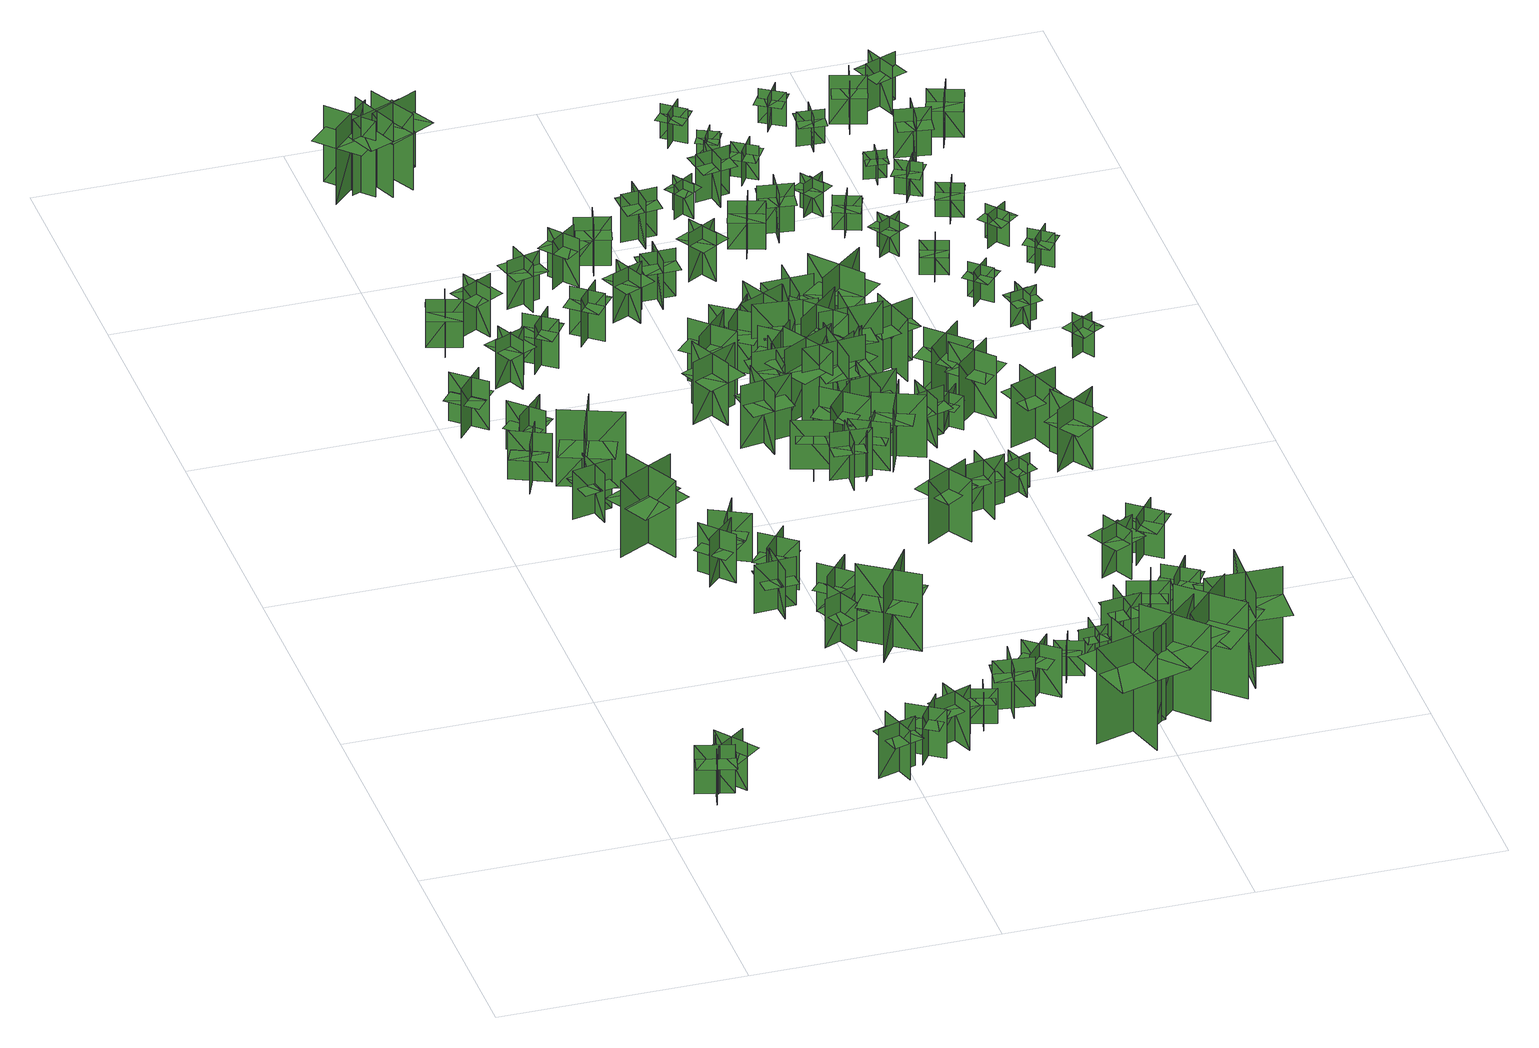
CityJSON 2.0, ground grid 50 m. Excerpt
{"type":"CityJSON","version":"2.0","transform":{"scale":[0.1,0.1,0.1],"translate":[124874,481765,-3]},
"CityObjects":{
"tree1":{"type":"SolitaryVegetationObject","geometry":[{"type":"MultiSurface","lod":"1","boundaries":[[[0,1,2]],[[0,2,3]],[[4,5,6]],[[4,6,7]],[[8,9,10]],[[8,10,11]],[[8,11,12]],[[8,12,13]]]}]},
"tree2":{"type":"SolitaryVegetationObject","geometry":[{"type":"MultiSurface","lod":"1","boundaries":[[[14,15,16]],[[14,16,17]],[[18,19,20]],[[18,20,21]],[[22,23,24]],[[22,24,25]],[[22,25,26]],[[22,26,27]]]}]},
"tree3":{"type":"SolitaryVegetationObject","geometry":[{"type":"MultiSurface","lod":"1","boundaries":[[[28,29,30]],[[28,30,31]],[[32,33,34]],[[32,34,35]],[[36,37,38]],[[36,38,39]],[[36,40,41]],[[36,41,37]]]}]},
"tree4":{"type":"SolitaryVegetationObject","geometry":[{"type":"MultiSurface","lod":"1","boundaries":[[[42,43,44]],[[42,44,45]],[[46,47,48]],[[46,48,49]],[[50,51,52]],[[50,52,53]],[[50,54,55]],[[50,55,51]]]}]},
"tree5":{"type":"SolitaryVegetationObject","geometry":[{"type":"MultiSurface","lod":"1","boundaries":[[[56,57,58]],[[56,58,59]],[[60,61,62]],[[60,62,63]],[[64,65,66]],[[64,66,67]],[[64,68,69]],[[64,69,65]]]}]},
"tree6":{"type":"SolitaryVegetationObject","geometry":[{"type":"MultiSurface","lod":"1","boundaries":[[[70,71,72]],[[70,72,73]],[[74,75,76]],[[74,76,77]],[[78,79,80]],[[78,80,81]],[[78,82,83]],[[78,83,79]]]}]},
"tree7":{"type":"SolitaryVegetationObject","geometry":[{"type":"MultiSurface","lod":"1","boundaries":[[[84,85,86]],[[84,86,87]],[[88,89,90]],[[88,90,91]],[[92,93,94]],[[92,94,95]],[[92,96,97]],[[92,97,93]]]}]},
"tree8":{"type":"SolitaryVegetationObject","geometry":[{"type":"MultiSurface","lod":"1","boundaries":[[[98,99,100]],[[98,100,101]],[[102,103,104]],[[102,104,105]],[[106,107,108]],[[106,108,109]],[[106,110,111]],[[106,111,107]]]}]},
"tree9":{"type":"SolitaryVegetationObject","geometry":[{"type":"MultiSurface","lod":"1","boundaries":[[[112,113,114]],[[112,114,115]],[[116,117,118]],[[116,118,119]],[[120,121,122]],[[120,122,123]],[[120,124,125]],[[120,125,121]]]}]},
"tree10":{"type":"SolitaryVegetationObject","geometry":[{"type":"MultiSurface","lod":"1","boundaries":[[[126,127,128]],[[126,128,129]],[[130,131,132]],[[130,132,133]],[[134,135,136]],[[134,136,137]],[[134,138,139]],[[134,139,135]]]}]},
"tree11":{"type":"SolitaryVegetationObject","geometry":[{"type":"MultiSurface","lod":"1","boundaries":[[[140,141,142]],[[140,142,143]],[[144,145,146]],[[144,146,147]],[[148,149,150]],[[148,150,151]],[[148,152,153]],[[148,153,149]]]}]},
"tree12":{"type":"SolitaryVegetationObject","geometry":[{"type":"MultiSurface","lod":"1","boundaries":[[[154,155,156]],[[154,156,157]],[[158,159,160]],[[158,160,161]],[[162,163,164]],[[162,164,165]],[[162,166,167]],[[162,167,163]]]}]},
"tree13":{"type":"SolitaryVegetationObject","geometry":[{"type":"MultiSurface","lod":"1","boundaries":[[[168,169,170]],[[168,170,171]],[[172,173,174]],[[172,174,175]],[[176,177,178]],[[176,178,179]],[[176,179,180]],[[176,180,181]]]}]},
"tree14":{"type":"SolitaryVegetationObject","geometry":[{"type":"MultiSurface","lod":"1","boundaries":[[[182,183,184]],[[182,184,185]],[[186,187,188]],[[186,188,189]],[[190,191,192]],[[190,192,193]],[[190,194,195]],[[190,195,191]]]}]},
"tree15":{"type":"SolitaryVegetationObject","geometry":[{"type":"MultiSurface","lod":"1","boundaries":[[[196,197,198]],[[196,198,199]],[[200,201,202]],[[200,202,203]],[[204,205,206]],[[204,206,207]],[[204,208,209]],[[204,209,205]]]}]},
"tree16":{"type":"SolitaryVegetationObject","geometry":[{"type":"MultiSurface","lod":"1","boundaries":[[[210,211,212]],[[210,212,213]],[[214,215,216]],[[214,216,217]],[[218,219,220]],[[218,220,221]],[[218,222,223]],[[218,223,219]]]}]},
"tree17":{"type":"SolitaryVegetationObject","geometry":[{"type":"MultiSurface","lod":"1","boundaries":[[[224,225,226]],[[224,226,227]],[[228,229,230]],[[228,230,231]],[[232,233,234]],[[232,234,235]],[[232,235,236]],[[232,236,237]]]}]},
"tree18":{"type":"SolitaryVegetationObject","geometry":[{"type":"MultiSurface","lod":"1","boundaries":[[[238,239,240]],[[238,240,241]],[[242,243,244]],[[242,244,245]],[[246,247,248]],[[246,248,249]],[[246,250,251]],[[246,251,247]]]}]},
"tree19":{"type":"SolitaryVegetationObject","geometry":[{"type":"MultiSurface","lod":"1","boundaries":[[[252,253,254]],[[252,254,255]],[[256,257,258]],[[256,258,259]],[[260,261,262]],[[260,262,263]],[[260,264,265]],[[260,265,261]]]}]},
"tree20":{"type":"SolitaryVegetationObject","geometry":[{"type":"MultiSurface","lod":"1","boundaries":[[[266,267,268]],[[266,268,269]],[[270,271,272]],[[270,272,273]],[[274,275,276]],[[274,276,277]],[[274,277,278]],[[274,278,279]]]}]},
"tree21":{"type":"SolitaryVegetationObject","geometry":[{"type":"MultiSurface","lod":"1","boundaries":[[[280,281,282]],[[280,282,283]],[[284,285,286]],[[284,286,287]],[[288,289,290]],[[288,290,291]],[[288,292,293]],[[288,293,289]]]}]},
"tree22":{"type":"SolitaryVegetationObject","geometry":[{"type":"MultiSurface","lod":"1","boundaries":[[[294,295,296]],[[294,296,297]],[[298,299,300]],[[298,300,301]],[[302,303,304]],[[302,304,305]],[[302,306,307]],[[302,307,303]]]}]},
"tree23":{"type":"SolitaryVegetationObject","geometry":[{"type":"MultiSurface","lod":"1","boundaries":[[[308,309,310]],[[308,310,311]],[[312,313,314]],[[312,314,315]],[[316,317,318]],[[316,318,319]],[[316,319,320]],[[316,320,321]]]}]},
"tree24":{"type":"SolitaryVegetationObject","geometry":[{"type":"MultiSurface","lod":"1","boundaries":[[[322,323,324]],[[322,324,325]],[[326,327,328]],[[326,328,329]],[[330,331,332]],[[330,332,333]],[[330,334,335]],[[330,335,331]]]}]},
"tree25":{"type":"SolitaryVegetationObject","geometry":[{"type":"MultiSurface","lod":"1","boundaries":[[[336,337,338]],[[336,338,339]],[[340,341,342]],[[340,342,343]],[[344,345,346]],[[344,346,347]],[[344,347,348]],[[344,348,349]]]}]},
"tree26":{"type":"SolitaryVegetationObject","geometry":[{"type":"MultiSurface","lod":"1","boundaries":[[[350,351,352]],[[350,352,353]],[[354,355,356]],[[354,356,357]],[[358,359,360]],[[358,360,361]],[[358,362,363]],[[358,363,359]]]}]},
"tree27":{"type":"SolitaryVegetationObject","geometry":[{"type":"MultiSurface","lod":"1","boundaries":[[[364,365,366]],[[364,366,367]],[[368,369,370]],[[368,370,371]],[[372,373,374]],[[372,374,375]],[[372,375,376]],[[372,376,377]]]}]},
"tree28":{"type":"SolitaryVegetationObject","geometry":[{"type":"MultiSurface","lod":"1","boundaries":[[[378,379,380]],[[378,380,381]],[[382,383,384]],[[382,384,385]],[[386,387,388]],[[386,388,389]],[[386,389,390]],[[386,390,391]]]}]},
"tree29":{"type":"SolitaryVegetationObject","geometry":[{"type":"MultiSurface","lod":"1","boundaries":[[[392,393,394]],[[392,394,395]],[[396,397,398]],[[396,398,399]],[[400,401,402]],[[400,402,403]],[[400,403,404]],[[400,404,405]]]}]},
"tree30":{"type":"SolitaryVegetationObject","geometry":[{"type":"MultiSurface","lod":"1","boundaries":[[[406,407,408]],[[406,408,409]],[[410,411,412]],[[410,412,413]],[[414,415,416]],[[414,416,417]],[[414,417,418]],[[414,418,419]]]}]},
"tree31":{"type":"SolitaryVegetationObject","geometry":[{"type":"MultiSurface","lod":"1","boundaries":[[[420,421,422]],[[420,422,423]],[[424,425,426]],[[424,426,427]],[[428,429,430]],[[428,430,431]],[[428,432,433]],[[428,433,429]]]}]},
"tree32":{"type":"SolitaryVegetationObject","geometry":[{"type":"MultiSurface","lod":"1","boundaries":[[[434,435,436]],[[434,436,437]],[[438,439,440]],[[438,440,441]],[[442,443,444]],[[442,444,445]],[[442,445,446]],[[442,446,447]]]}]},
"tree33":{"type":"SolitaryVegetationObject","geometry":[{"type":"MultiSurface","lod":"1","boundaries":[[[448,449,450]],[[448,450,451]],[[452,453,454]],[[452,454,455]],[[456,457,458]],[[456,458,459]],[[456,459,460]],[[456,460,461]]]}]},
"tree34":{"type":"SolitaryVegetationObject","geometry":[{"type":"MultiSurface","lod":"1","boundaries":[[[462,463,464]],[[462,464,465]],[[466,467,468]],[[466,468,469]],[[470,471,472]],[[470,472,473]],[[470,473,474]],[[470,474,475]]]}]},
"tree35":{"type":"SolitaryVegetationObject","geometry":[{"type":"MultiSurface","lod":"1","boundaries":[[[476,477,478]],[[476,478,479]],[[480,481,482]],[[480,482,483]],[[484,485,486]],[[484,486,487]],[[484,487,488]],[[484,488,489]]]}]},
"tree36":{"type":"SolitaryVegetationObject","geometry":[{"type":"MultiSurface","lod":"1","boundaries":[[[490,491,492]],[[490,492,493]],[[494,495,496]],[[494,496,497]],[[498,499,500]],[[498,500,501]],[[498,502,503]],[[498,503,499]]]}]},
"tree37":{"type":"SolitaryVegetationObject","geometry":[{"type":"MultiSurface","lod":"1","boundaries":[[[504,505,506]],[[504,506,507]],[[508,509,510]],[[508,510,511]],[[512,513,514]],[[512,514,515]],[[512,515,516]],[[512,516,517]]]}]},
"tree38":{"type":"SolitaryVegetationObject","geometry":[{"type":"MultiSurface","lod":"1","boundaries":[[[518,519,520]],[[518,520,521]],[[522,523,524]],[[522,524,525]],[[526,527,528]],[[526,528,529]],[[526,529,530]],[[526,530,531]]]}]},
"tree39":{"type":"SolitaryVegetationObject","geometry":[{"type":"MultiSurface","lod":"1","boundaries":[[[532,533,534]],[[532,534,535]],[[536,537,538]],[[536,538,539]],[[540,541,542]],[[540,542,543]],[[540,543,544]],[[540,544,545]]]}]},
"tree40":{"type":"SolitaryVegetationObject","geometry":[{"type":"MultiSurface","lod":"1","boundaries":[[[546,547,548]],[[546,548,549]],[[550,551,552]],[[550,552,553]],[[554,555,556]],[[554,556,557]],[[554,557,558]],[[554,558,559]]]}]},
"tree41":{"type":"SolitaryVegetationObject","geometry":[{"type":"MultiSurface","lod":"1","boundaries":[[[560,561,562]],[[560,562,563]],[[564,565,566]],[[564,566,567]],[[568,569,570]],[[568,570,571]],[[568,571,572]],[[568,572,573]]]}]},
"tree42":{"type":"SolitaryVegetationObject","geometry":[{"type":"MultiSurface","lod":"1","boundaries":[[[574,575,576]],[[574,576,577]],[[578,579,580]],[[578,580,581]],[[582,583,584]],[[582,584,585]],[[582,585,586]],[[582,586,587]]]}]},
"tree43":{"type":"SolitaryVegetationObject","geometry":[{"type":"MultiSurface","lod":"1","boundaries":[[[588,589,590]],[[588,590,591]],[[592,593,594]],[[592,594,595]],[[596,597,598]],[[596,598,599]],[[596,600,601]],[[596,601,597]]]}]},
"tree44":{"type":"SolitaryVegetationObject","geometry":[{"type":"MultiSurface","lod":"1","boundaries":[[[602,603,604]],[[602,604,605]],[[606,607,608]],[[606,608,609]],[[610,611,612]],[[610,612,613]],[[610,613,614]],[[610,614,615]]]}]},
"tree45":{"type":"SolitaryVegetationObject","geometry":[{"type":"MultiSurface","lod":"1","boundaries":[[[616,617,618]],[[616,618,619]],[[620,621,622]],[[620,622,623]],[[624,625,626]],[[624,626,627]],[[624,627,628]],[[624,628,629]]]}]},
"tree46":{"type":"SolitaryVegetationObject","geometry":[{"type":"MultiSurface","lod":"1","boundaries":[[[630,631,632]],[[630,632,633]],[[634,635,636]],[[634,636,637]],[[638,639,640]],[[638,640,641]],[[638,641,642]],[[638,642,643]]]}]},
"tree47":{"type":"SolitaryVegetationObject","geometry":[{"type":"MultiSurface","lod":"1","boundaries":[[[644,645,646]],[[644,646,647]],[[648,649,650]],[[648,650,651]],[[652,653,654]],[[652,654,655]],[[652,655,656]],[[652,656,657]]]}]},
"tree48":{"type":"SolitaryVegetationObject","geometry":[{"type":"MultiSurface","lod":"1","boundaries":[[[658,659,660]],[[658,660,661]],[[662,663,664]],[[662,664,665]],[[666,667,668]],[[666,668,669]],[[666,669,670]],[[666,670,671]]]}]},
"tree49":{"type":"SolitaryVegetationObject","geometry":[{"type":"MultiSurface","lod":"1","boundaries":[[[672,673,674]],[[672,674,675]],[[676,677,678]],[[676,678,679]],[[680,681,682]],[[680,682,683]],[[680,683,684]],[[680,684,685]]]}]},
"tree50":{"type":"SolitaryVegetationObject","geometry":[{"type":"MultiSurface","lod":"1","boundaries":[[[686,687,688]],[[686,688,689]],[[690,691,692]],[[690,692,693]],[[694,695,696]],[[694,696,697]],[[694,697,698]],[[694,698,699]]]}]},
"tree51":{"type":"SolitaryVegetationObject","geometry":[{"type":"MultiSurface","lod":"1","boundaries":[[[700,701,702]],[[700,702,703]],[[704,705,706]],[[704,706,707]],[[708,709,710]],[[708,710,711]],[[708,711,712]],[[708,712,713]]]}]},
"tree52":{"type":"SolitaryVegetationObject","geometry":[{"type":"MultiSurface","lod":"1","boundaries":[[[714,715,716]],[[714,716,717]],[[718,719,720]],[[718,720,721]],[[722,723,724]],[[722,724,725]],[[722,725,726]],[[722,726,727]]]}]},
"tree53":{"type":"SolitaryVegetationObject","geometry":[{"type":"MultiSurface","lod":"1","boundaries":[[[728,729,730]],[[728,730,731]],[[732,733,734]],[[732,734,735]],[[736,737,738]],[[736,738,739]],[[736,739,740]],[[736,740,741]]]}]},
"tree54":{"type":"SolitaryVegetationObject","geometry":[{"type":"MultiSurface","lod":"1","boundaries":[[[742,743,744]],[[742,744,745]],[[746,747,748]],[[746,748,749]],[[750,751,752]],[[750,752,753]],[[750,754,755]],[[750,755,751]]]}]},
"tree55":{"type":"SolitaryVegetationObject","geometry":[{"type":"MultiSurface","lod":"1","boundaries":[[[756,757,758]],[[756,758,759]],[[760,761,762]],[[760,762,763]],[[764,765,766]],[[764,766,767]],[[764,767,768]],[[764,768,769]]]}]},
"tree56":{"type":"SolitaryVegetationObject","geometry":[{"type":"MultiSurface","lod":"1","boundaries":[[[770,771,772]],[[770,772,773]],[[774,775,776]],[[774,776,777]],[[778,779,780]],[[778,780,781]],[[778,781,782]],[[778,782,783]]]}]},
"tree57":{"type":"SolitaryVegetationObject","geometry":[{"type":"MultiSurface","lod":"1","boundaries":[[[784,785,786]],[[784,786,787]],[[788,789,790]],[[788,790,791]],[[792,793,794]],[[792,794,795]],[[792,795,796]],[[792,796,797]]]}]},
"tree58":{"type":"SolitaryVegetationObject","geometry":[{"type":"MultiSurface","lod":"1","boundaries":[[[798,799,800]],[[798,800,801]],[[802,803,804]],[[802,804,805]],[[806,807,808]],[[806,808,809]],[[806,809,810]],[[806,810,811]]]}]},
"tree59":{"type":"SolitaryVegetationObject","geometry":[{"type":"MultiSurface","lod":"1","boundaries":[[[812,813,814]],[[812,814,815]],[[816,817,818]],[[816,818,819]],[[820,821,822]],[[820,822,823]],[[820,823,824]],[[820,824,825]]]}]},
"tree60":{"type":"SolitaryVegetationObject","geometry":[{"type":"MultiSurface","lod":"1","boundaries":[[[826,827,828]],[[826,828,829]],[[830,831,832]],[[830,832,833]],[[834,835,836]],[[834,836,837]],[[834,837,838]],[[834,838,839]]]}]},
"tree61":{"type":"SolitaryVegetationObject","geometry":[{"type":"MultiSurface","lod":"1","boundaries":[[[840,841,842]],[[840,842,843]],[[844,845,846]],[[844,846,847]],[[848,849,850]],[[848,850,851]],[[848,851,852]],[[848,852,853]]]}]},
"tree62":{"type":"SolitaryVegetationObject","geometry":[{"type":"MultiSurface","lod":"1","boundaries":[[[854,855,856]],[[854,856,857]],[[858,859,860]],[[858,860,861]],[[862,863,864]],[[862,864,865]],[[862,865,866]],[[862,866,867]]]}]},
"tree63":{"type":"SolitaryVegetationObject","geometry":[{"type":"MultiSurface","lod":"1","boundaries":[[[868,869,870]],[[868,870,871]],[[872,873,874]],[[872,874,875]],[[876,877,878]],[[876,878,879]],[[876,879,880]],[[876,880,881]]]}]},
"tree64":{"type":"SolitaryVegetationObject","geometry":[{"type":"MultiSurface","lod":"1","boundaries":[[[882,883,884]],[[882,884,885]],[[886,887,888]],[[886,888,889]],[[890,891,892]],[[890,892,893]],[[890,893,894]],[[890,894,895]]]}]},
"tree65":{"type":"SolitaryVegetationObject","geometry":[{"type":"MultiSurface","lod":"1","boundaries":[[[896,897,898]],[[896,898,899]],[[900,901,902]],[[900,902,903]],[[904,905,906]],[[904,906,907]],[[904,908,909]],[[904,909,905]]]}]},
"tree66":{"type":"SolitaryVegetationObject","geometry":[{"type":"MultiSurface","lod":"1","boundaries":[[[910,911,912]],[[910,912,913]],[[914,915,916]],[[914,916,917]],[[918,919,920]],[[918,920,921]],[[918,921,922]],[[918,922,923]]]}]},
"tree67":{"type":"SolitaryVegetationObject","geometry":[{"type":"MultiSurface","lod":"1","boundaries":[[[924,925,926]],[[924,926,927]],[[928,929,930]],[[928,930,931]],[[932,933,934]],[[932,934,935]],[[932,935,936]],[[932,936,937]]]}]},
"tree68":{"type":"SolitaryVegetationObject","geometry":[{"type":"MultiSurface","lod":"1","boundaries":[[[938,939,940]],[[938,940,941]],[[942,943,944]],[[942,944,945]],[[946,947,948]],[[946,948,949]],[[946,949,950]],[[946,950,951]]]}]},
"tree69":{"type":"SolitaryVegetationObject","geometry":[{"type":"MultiSurface","lod":"1","boundaries":[[[952,953,954]],[[952,954,955]],[[956,957,958]],[[956,958,959]],[[960,961,962]],[[960,962,963]],[[960,963,964]],[[960,964,965]]]}]},
"tree70":{"type":"SolitaryVegetationObject","geometry":[{"type":"MultiSurface","lod":"1","boundaries":[[[966,967,968]],[[966,968,969]],[[970,971,972]],[[970,972,973]],[[974,975,976]],[[974,976,977]],[[974,977,978]],[[974,978,979]]]}]},
"tree71":{"type":"SolitaryVegetationObject","geometry":[{"type":"MultiSurface","lod":"1","boundaries":[[[980,981,982]],[[980,982,983]],[[984,985,986]],[[984,986,987]],[[988,989,990]],[[988,990,991]],[[988,991,992]],[[988,992,993]]]}]},
"tree72":{"type":"SolitaryVegetationObject","geometry":[{"type":"MultiSurface","lod":"1","boundaries":[[[994,995,996]],[[994,996,997]],[[998,999,1000]],[[998,1000,1001]],[[1002,1003,1004]],[[1002,1004,1005]],[[1002,1005,1006]],[[1002,1006,1007]]]}]},
"tree73":{"type":"SolitaryVegetationObject","geometry":[{"type":"MultiSurface","lod":"1","boundaries":[[[1008,1009,1010]],[[1008,1010,1011]],[[1012,1013,1014]],[[1012,1014,1015]],[[1016,1017,1018]],[[1016,1018,1019]],[[1016,1019,1020]],[[1016,1020,1021]]]}]},
"tree74":{"type":"SolitaryVegetationObject","geometry":[{"type":"MultiSurface","lod":"1","boundaries":[[[1022,1023,1024]],[[1022,1024,1025]],[[1026,1027,1028]],[[1026,1028,1029]],[[1030,1031,1032]],[[1030,1032,1033]],[[1030,1033,1034]],[[1030,1034,1035]]]}]},
"tree75":{"type":"SolitaryVegetationObject","geometry":[{"type":"MultiSurface","lod":"1","boundaries":[[[1036,1037,1038]],[[1036,1038,1039]],[[1040,1041,1042]],[[1040,1042,1043]],[[1044,1045,1046]],[[1044,1046,1047]],[[1044,1047,1048]],[[1044,1048,1049]]]}]},
"tree76":{"type":"SolitaryVegetationObject","geometry":[{"type":"MultiSurface","lod":"1","boundaries":[[[1050,1051,1052]],[[1050,1052,1053]],[[1054,1055,1056]],[[1054,1056,1057]],[[1058,1059,1060]],[[1058,1060,1061]],[[1058,1061,1062]],[[1058,1062,1063]]]}]},
"tree77":{"type":"SolitaryVegetationObject","geometry":[{"type":"MultiSurface","lod":"1","boundaries":[[[1064,1065,1066]],[[1064,1066,1067]],[[1068,1069,1070]],[[1068,1070,1071]],[[1072,1073,1074]],[[1072,1074,1075]],[[1072,1075,1076]],[[1072,1076,1077]]]}]},
"tree78":{"type":"SolitaryVegetationObject","geometry":[{"type":"MultiSurface","lod":"1","boundaries":[[[1078,1079,1080]],[[1078,1080,1081]],[[1082,1083,1084]],[[1082,1084,1085]],[[1086,1087,1088]],[[1086,1088,1089]],[[1086,1089,1090]],[[1086,1090,1091]]]}]},
"tree79":{"type":"SolitaryVegetationObject","geometry":[{"type":"MultiSurface","lod":"1","boundaries":[[[1092,1093,1094]],[[1092,1094,1095]],[[1096,1097,1098]],[[1096,1098,1099]],[[1100,1101,1102]],[[1100,1102,1103]],[[1100,1103,1104]],[[1100,1104,1105]]]}]},
"tree80":{"type":"SolitaryVegetationObject","geometry":[{"type":"MultiSurface","lod":"1","boundaries":[[[1106,1107,1108]],[[1106,1108,1109]],[[1110,1111,1112]],[[1110,1112,1113]],[[1114,1115,1116]],[[1114,1116,1117]],[[1114,1117,1118]],[[1114,1118,1119]]]}]},
"tree81":{"type":"SolitaryVegetationObject","geometry":[{"type":"MultiSurface","lod":"1","boundaries":[[[1120,1121,1122]],[[1120,1122,1123]],[[1124,1125,1126]],[[1124,1126,1127]],[[1128,1129,1130]],[[1128,1130,1131]],[[1128,1131,1132]],[[1128,1132,1133]]]}]},
"tree82":{"type":"SolitaryVegetationObject","geometry":[{"type":"MultiSurface","lod":"1","boundaries":[[[1134,1135,1136]],[[1134,1136,1137]],[[1138,1139,1140]],[[1138,1140,1141]],[[1142,1143,1144]],[[1142,1144,1145]],[[1142,1145,1146]],[[1142,1146,1147]]]}]},
"tree83":{"type":"SolitaryVegetationObject","geometry":[{"type":"MultiSurface","lod":"1","boundaries":[[[1148,1149,1150]],[[1148,1150,1151]],[[1152,1153,1154]],[[1152,1154,1155]],[[1156,1157,1158]],[[1156,1158,1159]],[[1156,1159,1160]],[[1156,1160,1161]]]}]},
"tree84":{"type":"SolitaryVegetationObject","geometry":[{"type":"MultiSurface","lod":"1","boundaries":[[[1162,1163,1164]],[[1162,1164,1165]],[[1166,1167,1168]],[[1166,1168,1169]],[[1170,1171,1172]],[[1170,1172,1173]],[[1170,1173,1174]],[[1170,1174,1175]]]}]},
"tree85":{"type":"SolitaryVegetationObject","geometry":[{"type":"MultiSurface","lod":"1","boundaries":[[[1176,1177,1178]],[[1176,1178,1179]],[[1180,1181,1182]],[[1180,1182,1183]],[[1184,1185,1186]],[[1184,1186,1187]],[[1184,1187,1188]],[[1184,1188,1189]]]}]},
"tree86":{"type":"SolitaryVegetationObject","geometry":[{"type":"MultiSurface","lod":"1","boundaries":[[[1190,1191,1192]],[[1190,1192,1193]],[[1194,1195,1196]],[[1194,1196,1197]],[[1198,1199,1200]],[[1198,1200,1201]],[[1198,1201,1202]],[[1198,1202,1203]]]}]},
"tree87":{"type":"SolitaryVegetationObject","geometry":[{"type":"MultiSurface","lod":"1","boundaries":[[[1204,1205,1206]],[[1204,1206,1207]],[[1208,1209,1210]],[[1208,1210,1211]],[[1212,1213,1214]],[[1212,1214,1215]],[[1212,1215,1216]],[[1212,1216,1217]]]}]},
"tree88":{"type":"SolitaryVegetationObject","geometry":[{"type":"MultiSurface","lod":"1","boundaries":[[[1218,1219,1220]],[[1218,1220,1221]],[[1222,1223,1224]],[[1222,1224,1225]],[[1226,1227,1228]],[[1226,1228,1229]],[[1226,1229,1230]],[[1226,1230,1231]]]}]},
"tree89":{"type":"SolitaryVegetationObject","geometry":[{"type":"MultiSurface","lod":"1","boundaries":[[[1232,1233,1234]],[[1232,1234,1235]],[[1236,1237,1238]],[[1236,1238,1239]],[[1240,1241,1242]],[[1240,1242,1243]],[[1240,1243,1244]],[[1240,1244,1245]]]}]},
"tree90":{"type":"SolitaryVegetationObject","geometry":[{"type":"MultiSurface","lod":"1","boundaries":[[[1246,1247,1248]],[[1246,1248,1249]],[[1250,1251,1252]],[[1250,1252,1253]],[[1254,1255,1256]],[[1254,1256,1257]],[[1254,1257,1258]],[[1254,1258,1259]]]}]},
"tree91":{"type":"SolitaryVegetationObject","geometry":[{"type":"MultiSurface","lod":"1","boundaries":[[[1260,1261,1262]],[[1260,1262,1263]],[[1264,1265,1266]],[[1264,1266,1267]],[[1268,1269,1270]],[[1268,1270,1271]],[[1268,1271,1272]],[[1268,1272,1273]]]}]},
"tree92":{"type":"SolitaryVegetationObject","geometry":[{"type":"MultiSurface","lod":"1","boundaries":[[[1274,1275,1276]],[[1274,1276,1277]],[[1278,1279,1280]],[[1278,1280,1281]],[[1282,1283,1284]],[[1282,1284,1285]],[[1282,1285,1286]],[[1282,1286,1287]]]}]},
"tree93":{"type":"SolitaryVegetationObject","geometry":[{"type":"MultiSurface","lod":"1","boundaries":[[[1288,1289,1290]],[[1288,1290,1291]],[[1292,1293,1294]],[[1292,1294,1295]],[[1296,1297,1298]],[[1296,1298,1299]],[[1296,1299,1300]],[[1296,1300,1301]]]}]},
"tree94":{"type":"SolitaryVegetationObject","geometry":[{"type":"MultiSurface","lod":"1","boundaries":[[[1302,1303,1304]],[[1302,1304,1305]],[[1306,1307,1308]],[[1306,1308,1309]],[[1310,1311,1312]],[[1310,1312,1313]],[[1310,1313,1314]],[[1310,1314,1315]]]}]},
"tree95":{"type":"SolitaryVegetationObject","geometry":[{"type":"MultiSurface","lod":"1","boundaries":[[[1316,1317,1318]],[[1316,1318,1319]],[[1320,1321,1322]],[[1320,1322,1323]],[[1324,1325,1326]],[[1324,1326,1327]],[[1324,1327,1328]],[[1324,1328,1329]]]}]},
"tree96":{"type":"SolitaryVegetationObject","geometry":[{"type":"MultiSurface","lod":"1","boundaries":[[[1330,1331,1332]],[[1330,1332,1333]],[[1334,1335,1336]],[[1334,1336,1337]],[[1338,1339,1340]],[[1338,1340,1341]],[[1338,1341,1342]],[[1338,1342,1343]]]}]},
"tree97":{"type":"SolitaryVegetationObject","geometry":[{"type":"MultiSurface","lod":"1","boundaries":[[[1344,1345,1346]],[[1344,1346,1347]],[[1348,1349,1350]],[[1348,1350,1351]],[[1352,1353,1354]],[[1352,1354,1355]],[[1352,1355,1356]],[[1352,1356,1357]]]}]},
"tree98":{"type":"SolitaryVegetationObject","geometry":[{"type":"MultiSurface","lod":"1","boundaries":[[[1358,1359,1360]],[[1358,1360,1361]],[[1362,1363,1364]],[[1362,1364,1365]],[[1366,1367,1368]],[[1366,1368,1369]],[[1366,1369,1370]],[[1366,1370,1371]]]}]},
"tree99":{"type":"SolitaryVegetationObject","geometry":[{"type":"MultiSurface","lod":"1","boundaries":[[[1372,1373,1374]],[[1372,1374,1375]],[[1376,1377,1378]],[[1376,1378,1379]],[[1380,1381,1382]],[[1380,1382,1383]],[[1380,1383,1384]],[[1380,1384,1385]]]}]},
"tree100":{"type":"SolitaryVegetationObject","geometry":[{"type":"MultiSurface","lod":"1","boundaries":[[[1386,1387,1388]],[[1386,1388,1389]],[[1390,1391,1392]],[[1390,1392,1393]],[[1394,1395,1396]],[[1394,1396,1397]],[[1394,1397,1398]],[[1394,1398,1399]]]}]},
"tree101":{"type":"SolitaryVegetationObject","geometry":[{"type":"MultiSurface","lod":"1","boundaries":[[[1400,1401,1402]],[[1400,1402,1403]],[[1404,1405,1406]],[[1404,1406,1407]],[[1408,1409,1410]],[[1408,1410,1411]],[[1408,1411,1412]],[[1408,1412,1413]]]}]},
"tree102":{"type":"SolitaryVegetationObject","geometry":[{"type":"MultiSurface","lod":"1","boundaries":[[[1414,1415,1416]],[[1414,1416,1417]],[[1418,1419,1420]],[[1418,1420,1421]],[[1422,1423,1424]],[[1422,1424,1425]],[[1422,1425,1426]],[[1422,1426,1427]]]}]},
"tree103":{"type":"SolitaryVegetationObject","geometry":[{"type":"MultiSurface","lod":"1","boundaries":[[[1428,1429,1430]],[[1428,1430,1431]],[[1432,1433,1434]],[[1432,1434,1435]],[[1436,1437,1438]],[[1436,1438,1439]],[[1436,1439,1440]],[[1436,1440,1441]]]}]},
"tree104":{"type":"SolitaryVegetationObject","geometry":[{"type":"MultiSurface","lod":"1","boundaries":[[[1442,1443,1444]],[[1442,1444,1445]],[[1446,1447,1448]],[[1446,1448,1449]],[[1450,1451,1452]],[[1450,1452,1453]],[[1450,1453,1454]],[[1450,1454,1455]]]}]}
},
"vertices":[
[158,105,19],[83,124,19],[83,124,127],[158,105,127],[132,149,19],[113,74,19],[113,74,127],[132,149,127],[132,149,97],[94,159,97],[75,84,97],[113,74,97],[151,65,97],[169,140,97],
[182,106,19],[135,167,19],[135,167,126],[182,106,126],[189,157,19],[127,110,19],[127,110,126],[189,157,126],[189,157,96],[165,188,96],[104,141,96],[127,110,96],[151,79,96],[212,126,96],
[146,1245,20],[69,1280,20],[69,1280,129],[146,1245,129],[127,1295,20],[127,1295,129],[93,1218,129],[93,1218,20],[140,1245,87],[73,1275,87],[59,1243,87],[126,1213,87],[154,1277,87],[87,1307,87],
[85,1451,22],[21,1505,22],[21,1505,131],[85,1451,131],[80,1503,22],[80,1503,131],[26,1439,131],[26,1439,22],[79,1452,89],[23,1499,89],[1,1473,89],[57,1425,89],[102,1479,89],[46,1526,89],
[462,130,20],[487,50,20],[487,50,130],[462,130,130],[432,72,20],[511,96,20],[511,96,130],[432,72,130],[465,123,101],[487,50,101],[518,60,101],[496,132,101],[433,113,101],[455,41,101],
[199,1079,21],[180,1161,21],[180,1161,130],[199,1079,130],[227,1124,21],[227,1124,130],[144,1106,130],[144,1106,21],[194,1084,88],[178,1156,88],[145,1148,88],[161,1076,88],[229,1091,88],[213,1163,88],
[104,1318,22],[162,1379,22],[162,1379,131],[104,1318,131],[156,1320,22],[156,1320,131],[96,1378,131],[96,1378,22],[105,1324,89],[156,1377,89],[131,1401,89],[80,1348,89],[130,1300,89],[181,1353,89],
[310,1018,19],[193,956,19],[193,956,191],[310,1018,191],[231,1042,19],[231,1042,191],[292,925,191],[292,925,19],[305,1009,125],[203,955,125],[228,908,125],[330,962,125],[279,1058,125],[177,1004,125],
[224,1264,20],[177,1141,20],[177,1141,191],[224,1264,191],[149,1230,20],[149,1230,191],[272,1183,191],[272,1183,20],[226,1255,125],[185,1147,125],[235,1128,125],[276,1235,125],[174,1275,125],[133,1167,125],
[571,161,20],[525,93,20],[525,93,129],[571,161,129],[507,148,20],[575,102,20],[575,102,129],[507,148,129],[567,155,101],[525,93,101],[552,74,101],[594,137,101],[540,174,101],[497,111,101],
[321,802,23],[382,860,23],[382,860,132],[321,802,132],[373,801,23],[373,801,132],[316,862,132],[316,862,23],[322,808,90],[376,858,90],[352,883,90],[299,833,90],[347,782,90],[400,833,90],
[257,1033,22],[327,1079,22],[327,1079,131],[257,1033,131],[308,1023,22],[308,1023,131],[262,1093,131],[262,1093,22],[259,1039,89],[321,1079,89],[302,1108,89],[241,1068,89],[279,1009,89],[340,1049,89],
[100,1788,21],[80,1720,21],[80,1720,129],[100,1788,129],[55,1763,21],[123,1743,21],[123,1743,129],[55,1763,129],[55,1763,101],[45,1730,101],[113,1710,101],[123,1743,101],[133,1776,101],[64,1796,101],
[425,655,22],[420,739,22],[420,739,131],[425,655,131],[459,695,22],[459,695,131],[375,690,131],[375,690,22],[421,660,90],[417,734,90],[383,732,90],[387,659,90],[456,662,90],[452,736,90],
[348,901,22],[424,864,22],[424,864,131],[348,901,131],[365,852,22],[365,852,131],[403,927,131],[403,927,22],[354,902,89],[420,869,89],[435,900,89],[370,933,89],[339,870,89],[404,838,89],
[564,142,20],[642,171,20],[642,171,129],[564,142,129],[624,115,20],[595,193,20],[595,193,129],[624,115,129],[571,145,101],[642,171,101],[630,202,101],[560,175,101],[582,114,101],[653,140,101],
[140,1588,20],[204,1619,20],[204,1619,128],[140,1588,128],[189,1571,20],[158,1636,20],[158,1636,128],[189,1571,128],[189,1571,100],[220,1586,100],[189,1651,100],[158,1636,100],[127,1621,100],[158,1556,100],
[487,584,22],[521,507,22],[521,507,131],[487,584,131],[468,535,22],[468,535,131],[545,569,131],[545,569,22],[492,581,89],[522,514,89],[553,528,89],[523,595,89],[460,566,89],[490,499,89],
[467,802,23],[414,737,23],[414,737,132],[467,802,132],[414,796,23],[414,796,132],[480,743,132],[480,743,23],[466,796,90],[420,739,90],[446,717,90],[492,774,90],[439,818,90],[392,761,90],
[182,1763,21],[149,1827,21],[149,1827,130],[182,1763,130],[198,1813,21],[134,1780,21],[134,1780,130],[198,1813,130],[198,1813,101],[182,1844,101],[118,1811,101],[134,1780,101],[150,1750,101],[213,1782,101],
[490,664,21],[554,610,21],[554,610,130],[490,664,130],[495,612,21],[495,612,130],[549,676,130],[549,676,21],[496,663,88],[552,616,88],[574,642,88],[518,690,88],[473,636,88],[530,589,88],
[685,228,21],[669,171,21],[669,171,99],[685,228,99],[645,205,21],[702,189,21],[702,189,99],[645,205,99],[684,224,79],[669,171,79],[692,165,79],[706,217,79],[661,230,79],[647,178,79],
[268,1673,20],[225,1615,20],[225,1615,129],[268,1673,129],[216,1665,20],[274,1622,20],[274,1622,129],[216,1665,129],[216,1665,100],[196,1637,100],[253,1595,100],[274,1622,100],[294,1650,100],[237,1693,100],
[560,460,18],[634,570,18],[634,570,190],[560,460,190],[641,477,18],[641,477,190],[532,551,190],[532,551,18],[560,470,124],[625,566,124],[581,596,124],[516,501,124],[606,439,124],[671,535,124],
[42,2377,20],[120,2296,20],[120,2296,190],[42,2377,190],[41,2294,20],[122,2373,20],[122,2373,190],[41,2294,190],[41,2294,145],[79,2255,145],[160,2334,145],[122,2373,145],[85,2412,145],[4,2333,145],
[788,226,21],[706,237,21],[706,237,131],[788,226,131],[748,278,21],[737,196,21],[737,196,131],[748,278,131],[781,227,102],[706,237,102],[701,205,102],[776,194,102],[785,259,102],[710,269,102],
[183,2355,22],[79,2312,22],[79,2312,192],[183,2355,192],[107,2386,22],[150,2282,22],[150,2282,192],[107,2386,192],[107,2386,147],[57,2365,147],[100,2261,147],[150,2282,147],[200,2303,147],[157,2407,147],
[267,1891,21],[285,1822,21],[285,1822,130],[267,1891,130],[241,1846,21],[310,1863,21],[310,1863,130],[241,1846,130],[241,1846,101],[249,1813,101],[318,1830,101],[310,1863,101],[302,1897,101],[232,1880,101],
[381,1735,21],[336,1679,21],[336,1679,129],[381,1735,129],[329,1729,21],[385,1684,21],[385,1684,129],[329,1729,129],[329,1729,101],[308,1702,101],[364,1657,101],[385,1684,101],[407,1711,101],[350,1756,101],
[221,2374,21],[121,2322,21],[121,2322,191],[221,2374,191],[142,2398,21],[194,2298,21],[194,2298,191],[142,2398,191],[142,2398,147],[94,2373,147],[146,2273,147],[194,2298,147],[242,2323,147],[190,2423,147],
[779,234,21],[832,298,21],[832,298,131],[779,234,131],[844,240,21],[781,293,21],[781,293,131],[844,240,131],[784,239,103],[832,298,103],[807,318,103],[759,260,103],[809,218,103],[857,277,103],
[459,1357,22],[554,1401,22],[554,1401,161],[459,1357,161],[521,1334,22],[521,1334,161],[478,1429,161],[478,1429,22],[521,1334,117],[561,1352,117],[526,1428,117],[487,1410,117],[447,1392,117],[482,1316,117],
[394,1879,21],[349,1935,21],[349,1935,130],[394,1879,130],[399,1931,21],[344,1887,21],[344,1887,130],[399,1931,130],[399,1931,101],[378,1958,101],[322,1913,101],[344,1887,101],[365,1860,101],[421,1904,101],
[520,1250,22],[624,1266,22],[624,1266,162],[520,1250,162],[575,1211,22],[575,1211,162],[558,1314,162],[558,1314,22],[575,1211,118],[618,1218,118],[605,1300,118],[562,1294,118],[518,1287,118],[531,1204,118],
[495,1511,19],[571,1439,19],[571,1439,159],[495,1511,159],[497,1444,19],[497,1444,159],[569,1520,159],[569,1520,19],[497,1444,115],[529,1414,115],[586,1475,115],[555,1505,115],[523,1535,115],[465,1474,115],
[907,298,22],[852,318,22],[852,318,101],[907,298,101],[887,340,22],[867,285,22],[867,285,101],[887,340,101],[902,300,80],[852,318,80],[844,296,80],[894,278,80],[910,321,80],[860,340,80],
[666,1131,22],[588,1154,22],[588,1154,131],[666,1131,131],[641,1177,22],[641,1177,131],[618,1099,131],[618,1099,22],[641,1177,96],[608,1187,96],[590,1124,96],[622,1115,96],[655,1105,96],[673,1167,96],
[1014,125,11],[865,81,11],[865,81,226],[1014,125,226],[923,175,11],[967,26,11],[967,26,226],[923,175,226],[923,175,166],[849,153,166],[892,4,166],[967,26,166],[1041,48,166],[998,196,166],
[419,1743,21],[484,1772,21],[484,1772,130],[419,1743,130],[468,1725,21],[439,1790,21],[439,1790,130],[468,1725,130],[468,1725,101],[499,1738,101],[470,1804,101],[439,1790,101],[407,1776,101],[436,1711,101],
[686,1121,26],[680,1040,26],[680,1040,134],[686,1121,134],[646,1087,26],[646,1087,134],[728,1081,134],[728,1081,26],[646,1087,100],[644,1053,100],[709,1049,100],[711,1083,100],[714,1116,100],[649,1121,100],
[404,1953,22],[474,1935,22],[474,1935,131],[404,1953,131],[431,1908,22],[449,1977,22],[449,1977,131],[431,1908,131],[431,1908,102],[465,1900,102],[482,1969,102],[449,1977,102],[416,1986,102],[398,1917,102],
[621,1405,22],[622,1300,22],[622,1300,161],[621,1405,161],[574,1357,22],[574,1357,161],[679,1358,161],[679,1358,22],[574,1357,117],[575,1313,117],[659,1314,117],[658,1358,117],[657,1402,117],[573,1400,117],
[938,375,22],[942,316,22],[942,316,100],[938,375,100],[908,339,22],[967,343,22],[967,343,100],[908,339,100],[939,370,80],[942,316,80],[965,317,80],[962,371,80],[915,368,80],[919,314,80],
[729,1217,20],[663,1136,20],[663,1136,159],[729,1217,159],[663,1210,20],[663,1210,159],[744,1144,159],[744,1144,20],[663,1210,115],[635,1176,115],[700,1123,115],[728,1157,115],[755,1191,115],[690,1244,115],
[565,1474,20],[627,1559,20],[627,1559,159],[565,1474,159],[632,1485,20],[632,1485,159],[547,1546,159],[547,1546,20],[632,1485,115],[657,1520,115],[589,1569,115],[564,1534,115],[538,1499,115],[606,1449,115],
[523,1760,21],[523,1832,21],[523,1832,129],[523,1760,129],[559,1798,21],[488,1797,21],[488,1797,129],[559,1798,129],[559,1798,101],[559,1832,101],[488,1832,101],[488,1797,101],[488,1763,101],[560,1763,101],
[850,881,24],[761,826,24],[761,826,163],[850,881,163],[785,896,24],[785,896,163],[840,807,163],[840,807,24],[785,896,119],[748,873,119],[792,802,119],[829,825,119],[866,848,119],[822,919,119],
[644,1381,21],[708,1270,21],[708,1270,192],[644,1381,192],[623,1302,21],[623,1302,192],[734,1365,192],[734,1365,21],[623,1302,138],[649,1255,138],[738,1306,138],[712,1352,138],[685,1399,138],[597,1348,138],
[613,1444,22],[693,1376,22],[693,1376,161],[613,1444,161],[619,1377,22],[619,1377,161],[686,1457,161],[686,1457,22],[619,1377,117],[652,1349,117],[706,1412,117],[673,1441,117],[640,1469,117],[585,1405,117],
[767,1095,20],[695,1133,20],[695,1133,128],[767,1095,128],[752,1145,20],[752,1145,128],[713,1073,128],[713,1073,20],[752,1145,94],[722,1161,94],[691,1104,94],[721,1087,94],[751,1071,94],[782,1128,94],
[986,204,11],[1093,93,11],[1093,93,226],[986,204,226],[983,101,11],[1095,208,11],[1095,208,226],[983,101,226],[983,101,166],[1037,45,166],[1149,152,166],[1095,208,166],[1041,264,166],[930,157,166],
[737,1459,20],[610,1473,20],[610,1473,191],[737,1459,191],[686,1523,20],[686,1523,191],[671,1396,191],[671,1396,20],[686,1523,137],[633,1529,137],[621,1427,137],[674,1421,137],[727,1415,137],[739,1516,137],
[732,1246,21],[720,1373,21],[720,1373,192],[732,1246,192],[784,1309,21],[784,1309,192],[656,1297,192],[656,1297,21],[784,1309,138],[779,1363,138],[677,1353,138],[682,1299,138],[687,1246,138],[789,1256,138],
[1003,425,21],[1012,343,21],[1012,343,131],[1003,425,131],[963,374,21],[1045,383,21],[1045,383,131],[963,374,131],[1004,418,103],[1012,343,103],[1045,346,103],[1036,422,103],[971,415,103],[980,339,103],
[676,1505,24],[631,1599,24],[631,1599,163],[676,1505,163],[698,1568,24],[698,1568,163],[603,1523,163],[603,1523,24],[698,1568,119],[679,1608,119],[604,1572,119],[622,1532,119],[641,1493,119],[717,1529,119],
[716,1208,22],[819,1224,22],[819,1224,161],[716,1208,161],[770,1169,22],[770,1169,161],[754,1272,161],[754,1272,22],[770,1169,117],[813,1176,117],[800,1258,117],[757,1251,117],[714,1244,117],[727,1162,117],
[812,1187,20],[772,1090,20],[772,1090,160],[812,1187,160],[750,1161,20],[750,1161,160],[847,1120,160],[847,1120,20],[750,1161,116],[733,1121,116],[810,1088,116],[827,1129,116],[844,1169,116],[767,1201,116],
[552,1969,23],[547,2041,23],[547,2041,131],[552,1969,131],[586,2009,23],[514,2004,23],[514,2004,131],[586,2009,131],[586,2009,103],[583,2044,103],[512,2038,103],[514,2004,103],[517,1969,103],[588,1975,103],
[687,1483,19],[775,1389,19],[775,1389,190],[687,1483,190],[685,1401,19],[685,1401,190],[778,1488,190],[778,1488,19],[685,1401,136],[721,1362,136],[796,1431,136],[760,1470,136],[723,1510,136],[648,1440,136],
[716,1328,20],[801,1389,20],[801,1389,160],[716,1328,160],[782,1317,20],[782,1317,160],[721,1403,160],[721,1403,20],[782,1317,116],[818,1342,116],[769,1411,116],[734,1385,116],[698,1360,116],[746,1292,116],
[890,955,20],[906,875,20],[906,875,129],[890,955,129],[861,911,20],[861,911,129],[941,927,129],[941,927,20],[861,911,95],[868,878,95],[931,891,95],[925,924,95],[918,957,95],[854,944,95],
[1171,257,11],[1068,141,11],[1068,141,227],[1171,257,227],[1068,252,11],[1184,148,11],[1184,148,227],[1068,252,227],[1068,252,166],[1016,194,166],[1132,91,166],[1184,148,166],[1235,206,166],[1120,309,166],
[766,1583,25],[661,1581,25],[661,1581,164],[766,1583,164],[717,1629,25],[717,1629,164],[719,1524,164],[719,1524,25],[717,1629,120],[674,1628,120],[675,1545,120],[719,1545,120],[762,1546,120],[761,1630,120],
[597,1839,20],[659,1875,20],[659,1875,129],[597,1839,129],[648,1826,20],[612,1888,20],[612,1888,129],[648,1826,129],[648,1826,100],[678,1843,100],[642,1905,100],[612,1888,100],[582,1870,100],[618,1808,100],
[1087,459,23],[1062,380,23],[1062,380,133],[1087,459,133],[1029,428,23],[1108,403,23],[1108,403,133],[1029,428,133],[1085,452,105],[1062,380,105],[1094,370,105],[1116,442,105],[1053,461,105],[1031,389,105],
[780,1472,18],[782,1345,18],[782,1345,189],[780,1472,189],[724,1413,18],[724,1413,189],[851,1416,189],[851,1416,18],[724,1413,135],[725,1360,135],[827,1362,135],[826,1415,135],[825,1468,135],[723,1467,135],
[876,1145,21],[855,1223,21],[855,1223,129],[876,1145,129],[902,1190,21],[902,1190,129],[823,1169,129],[823,1169,21],[902,1190,95],[893,1223,95],[831,1206,95],[839,1173,95],[848,1140,95],[911,1157,95],
[986,925,24],[965,979,24],[965,979,101],[986,925,101],[1001,959,24],[1001,959,101],[946,938,101],[946,938,24],[1001,959,77],[992,981,77],[949,965,77],[957,942,77],[966,920,77],[1009,936,77],
[1057,668,20],[1092,599,20],[1092,599,128],[1057,668,128],[1040,619,20],[1110,654,20],[1110,654,128],[1040,619,128],[1040,619,98],[1058,585,98],[1127,619,98],[1110,654,98],[1092,689,98],[1023,654,98],
[670,2042,24],[641,2085,24],[641,2085,101],[670,2042,101],[677,2079,24],[634,2051,24],[634,2051,101],[677,2079,101],[677,2079,81],[663,2099,81],[620,2071,81],[634,2051,81],[648,2030,81],[690,2058,81],
[764,1518,23],[861,1601,23],[861,1601,194],[764,1518,194],[845,1512,23],[845,1512,194],[762,1609,194],[762,1609,23],[845,1512,140],[886,1547,140],[819,1624,140],[779,1589,140],[738,1555,140],[805,1477,140],
[1111,472,21],[1176,430,21],[1176,430,129],[1111,472,129],[1122,421,21],[1164,487,21],[1164,487,129],[1122,421,129],[1122,421,99],[1155,400,99],[1196,466,99],[1164,487,99],[1131,507,99],[1089,442,99],
[899,1230,20],[942,1191,20],[942,1191,97],[899,1230,97],[901,1192,20],[901,1192,97],[940,1236,97],[940,1236,20],[901,1192,73],[919,1176,73],[950,1211,73],[932,1227,73],[914,1243,73],[883,1209,73],
[1209,181,9],[1213,336,9],[1213,336,225],[1209,181,225],[1284,252,9],[1129,256,9],[1129,256,225],[1284,252,225],[1284,252,164],[1286,329,164],[1131,333,164],[1129,256,164],[1127,178,164],[1282,174,164],
[921,1453,21],[821,1424,21],[821,1424,161],[921,1453,161],[862,1485,21],[862,1485,161],[891,1384,161],[891,1384,21],[862,1485,117],[820,1473,117],[843,1393,117],[885,1405,117],[927,1417,117],[904,1497,117],
[749,1952,20],[726,1884,20],[726,1884,128],[749,1952,128],[702,1928,20],[770,1906,20],[770,1906,128],[702,1928,128],[702,1928,100],[691,1896,100],[760,1873,100],[770,1906,100],[781,1939,100],[713,1961,100],
[978,1349,21],[905,1275,21],[905,1275,161],[978,1349,161],[911,1349,21],[911,1349,161],[986,1275,161],[986,1275,21],[911,1349,117],[881,1318,117],[940,1259,117],[971,1290,117],[1001,1321,117],[942,1380,117],
[1161,702,21],[1114,641,21],[1114,641,128],[1161,702,128],[1110,696,21],[1172,649,21],[1172,649,128],[1110,696,128],[1110,696,98],[1086,665,98],[1148,618,98],[1172,649,98],[1195,679,98],[1133,726,98],
[730,2067,23],[718,2137,23],[718,2137,131],[730,2067,131],[760,2109,23],[690,2097,23],[690,2097,131],[760,2109,131],[760,2109,103],[755,2143,103],[684,2131,103],[690,2097,103],[696,2063,103],[766,2075,103],
[1013,1213,20],[941,1289,20],[941,1289,159],[1013,1213,159],[1014,1280,20],[1014,1280,159],[938,1208,159],[938,1208,20],[1014,1280,115],[984,1312,115],[924,1254,115],[954,1223,115],[984,1191,115],[1044,1248,115],
[769,1961,20],[840,1951,20],[840,1951,128],[769,1961,128],[801,1920,20],[811,1991,20],[811,1991,128],[801,1920,128],[801,1920,100],[835,1915,100],[845,1986,100],[811,1991,100],[777,1995,100],[767,1924,100],
[1107,1141,21],[1009,1105,21],[1009,1105,161],[1107,1141,161],[1046,1169,21],[1046,1169,161],[1082,1071,161],[1082,1071,21],[1046,1169,117],[1005,1154,117],[1034,1075,117],[1075,1090,117],[1116,1105,117],[1087,1184,117],
[730,2344,19],[697,2300,19],[697,2300,96],[730,2344,96],[694,2339,19],[738,2305,19],[738,2305,96],[694,2339,96],[694,2339,75],[677,2317,75],[721,2283,75],[738,2305,75],[754,2327,75],[710,2361,75],
[1067,994,24],[1153,1053,24],[1153,1053,163],[1067,994,163],[1133,982,24],[1133,982,163],[1074,1068,163],[1074,1068,24],[1133,982,119],[1169,1007,119],[1122,1076,119],[1086,1051,119],[1050,1026,119],[1097,957,119],
[768,2262,20],[748,2223,20],[748,2223,81],[768,2262,81],[740,2253,20],[780,2234,20],[780,2234,81],[740,2253,81],[740,2253,64],[730,2233,64],[770,2214,64],[780,2234,64],[789,2253,64],[750,2273,64],
[829,2143,19],[783,2173,19],[783,2173,96],[829,2143,96],[822,2179,19],[792,2133,19],[792,2133,96],[822,2179,96],[822,2179,74],[798,2194,74],[768,2148,74],[792,2133,74],[815,2118,74],[845,2164,74],
[871,1991,20],[917,2022,20],[917,2022,96],[871,1991,96],[907,1983,20],[876,2029,20],[876,2029,96],[907,1983,96],[907,1983,75],[930,1999,75],[899,2045,75],[876,2029,75],[853,2014,75],[884,1968,75],
[944,1950,21],[924,1898,21],[924,1898,98],[944,1950,98],[910,1935,21],[962,1915,21],[962,1915,98],[910,1935,98],[910,1935,76],[900,1909,76],[952,1889,76],[962,1915,76],[972,1941,76],[920,1961,76],
[968,1816,20],[1015,1845,20],[1015,1845,97],[968,1816,97],[1004,1808,20],[975,1855,20],[975,1855,97],[1004,1808,97],[1004,1808,76],[1027,1822,76],[998,1869,76],[975,1855,76],[951,1840,76],[980,1793,76],
[1041,1701,21],[1058,1753,21],[1058,1753,98],[1041,1701,98],[1074,1717,21],[1021,1735,21],[1021,1735,98],[1074,1717,98],[1074,1717,77],[1082,1744,77],[1030,1761,77],[1021,1735,77],[1013,1708,77],[1065,1691,77],
[1123,1638,22],[1086,1597,22],[1086,1597,99],[1123,1638,99],[1086,1636,22],[1127,1599,22],[1127,1599,99],[1086,1636,99],[1086,1636,77],[1068,1616,77],[1108,1579,77],[1127,1599,77],[1146,1619,77],[1105,1657,77],
[887,2337,18],[934,2308,18],[934,2308,95],[887,2337,95],[895,2301,18],[924,2348,18],[924,2348,95],[895,2301,95],[895,2301,74],[918,2286,74],[947,2333,74],[924,2348,74],[900,2362,74],[871,2316,74],
[1132,1507,22],[1186,1521,22],[1186,1521,99],[1132,1507,99],[1164,1488,22],[1150,1542,22],[1150,1542,99],[1164,1488,99],[1164,1488,78],[1191,1495,78],[1177,1549,78],[1150,1542,78],[1124,1535,78],[1137,1482,78],
[957,2207,19],[963,2262,19],[963,2262,96],[957,2207,96],[986,2230,19],[931,2235,19],[931,2235,96],[986,2230,96],[986,2230,75],[989,2257,75],[933,2263,75],[931,2235,75],[928,2208,75],[983,2202,75],
[1258,1397,23],[1211,1368,23],[1211,1368,100],[1258,1397,100],[1222,1406,23],[1251,1359,23],[1251,1359,100],[1222,1406,100],[1222,1406,79],[1198,1391,79],[1227,1344,79],[1251,1359,79],[1274,1373,79],[1245,1420,79],
[1062,2080,20],[1018,2086,20],[1018,2086,82],[1062,2080,82],[1045,2104,20],[1038,2060,20],[1038,2060,82],[1045,2104,82],[1045,2104,64],[1023,2107,64],[1016,2063,64],[1038,2060,64],[1060,2057,64],[1066,2100,64],
[1072,1984,21],[1099,2032,21],[1099,2032,98],[1072,1984,98],[1107,1994,21],[1059,2021,21],[1059,2021,98],[1107,1994,98],[1107,1994,76],[1121,2018,76],[1072,2045,76],[1059,2021,76],[1045,1997,76],[1094,1970,76],
[1128,1887,21],[1147,1938,21],[1147,1938,98],[1128,1887,98],[1161,1902,21],[1109,1921,21],[1109,1921,98],[1161,1902,98],[1161,1902,76],[1171,1928,76],[1119,1947,76],[1109,1921,76],[1100,1895,76],[1152,1876,76],
[1014,2293,18],[1083,2273,18],[1083,2273,127],[1014,2293,127],[1040,2247,18],[1059,2316,18],[1059,2316,127],[1040,2247,127],[1040,2247,98],[1073,2238,98],[1092,2307,98],[1059,2316,98],[1026,2326,98],[1007,2256,98],
[1215,1818,21],[1171,1784,21],[1171,1784,98],[1215,1818,98],[1178,1822,21],[1212,1779,21],[1212,1779,98],[1178,1822,98],[1178,1822,76],[1157,1805,76],[1191,1762,76],[1212,1779,76],[1234,1796,76],[1200,1840,76],
[1265,1722,21],[1232,1677,21],[1232,1677,98],[1265,1722,98],[1228,1717,21],[1273,1684,21],[1273,1684,98],[1228,1717,98],[1228,1717,76],[1212,1695,76],[1256,1662,76],[1273,1684,76],[1289,1706,76],[1245,1739,76],
[1094,2140,21],[1165,2129,21],[1165,2129,130],[1094,2140,130],[1126,2098,21],[1136,2169,21],[1136,2169,130],[1126,2098,130],[1126,2098,101],[1160,2093,101],[1170,2164,101],[1136,2169,101],[1102,2174,101],[1092,2103,101],
[1138,2291,18],[1111,2358,18],[1111,2358,126],[1138,2291,126],[1158,2339,18],[1092,2313,18],[1092,2313,126],[1158,2339,126],[1158,2339,97],[1146,2371,97],[1079,2345,97],[1092,2313,97],[1104,2281,97],[1171,2307,97],
[1194,2144,22],[1219,2212,22],[1219,2212,130],[1194,2144,130],[1242,2167,22],[1174,2191,22],[1174,2191,130],[1242,2167,130],[1242,2167,102],[1253,2199,102],[1186,2224,102],[1174,2191,102],[1162,2159,102],[1230,2134,102]
]}
